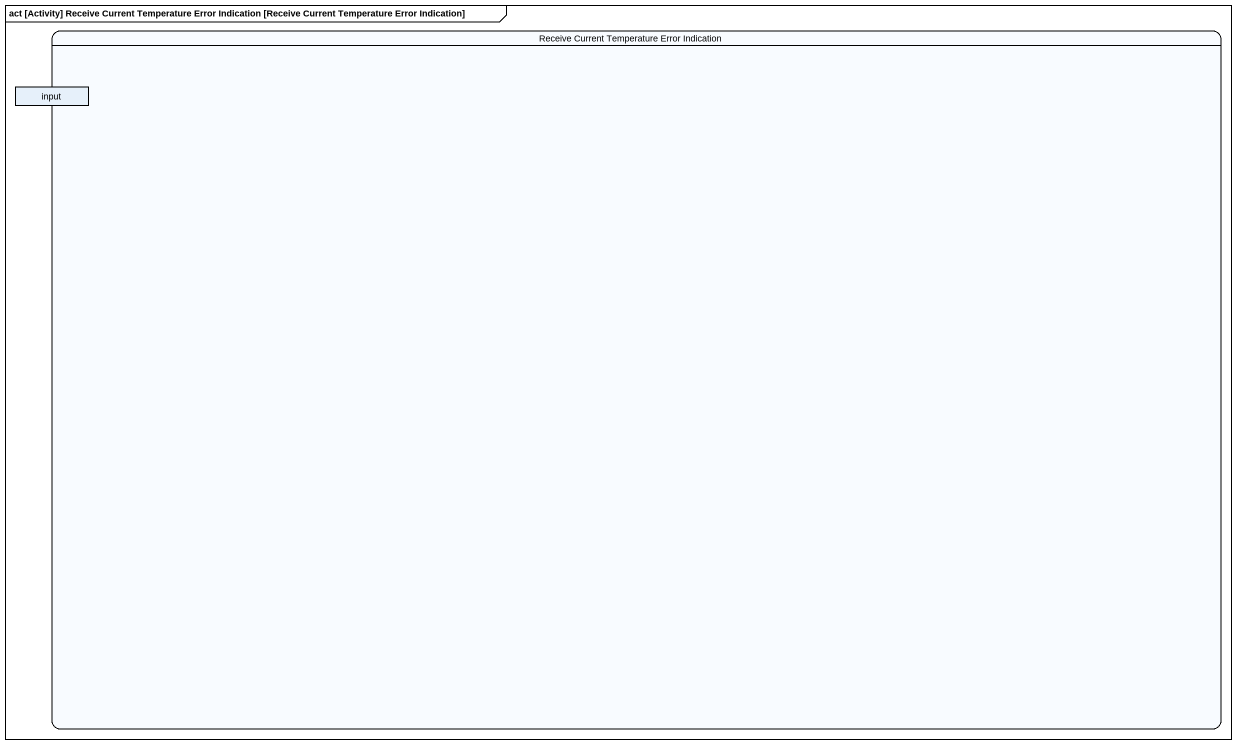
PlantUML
@startuml
mainframe act [Activity] Receive Current Temperature Error Indication [Receive Current Temperature Error Indication]
hide empty description
state "Receive Current Temperature Error Indication" as Receive_Current_Temperature {
  state input <<object>>
}
@enduml
